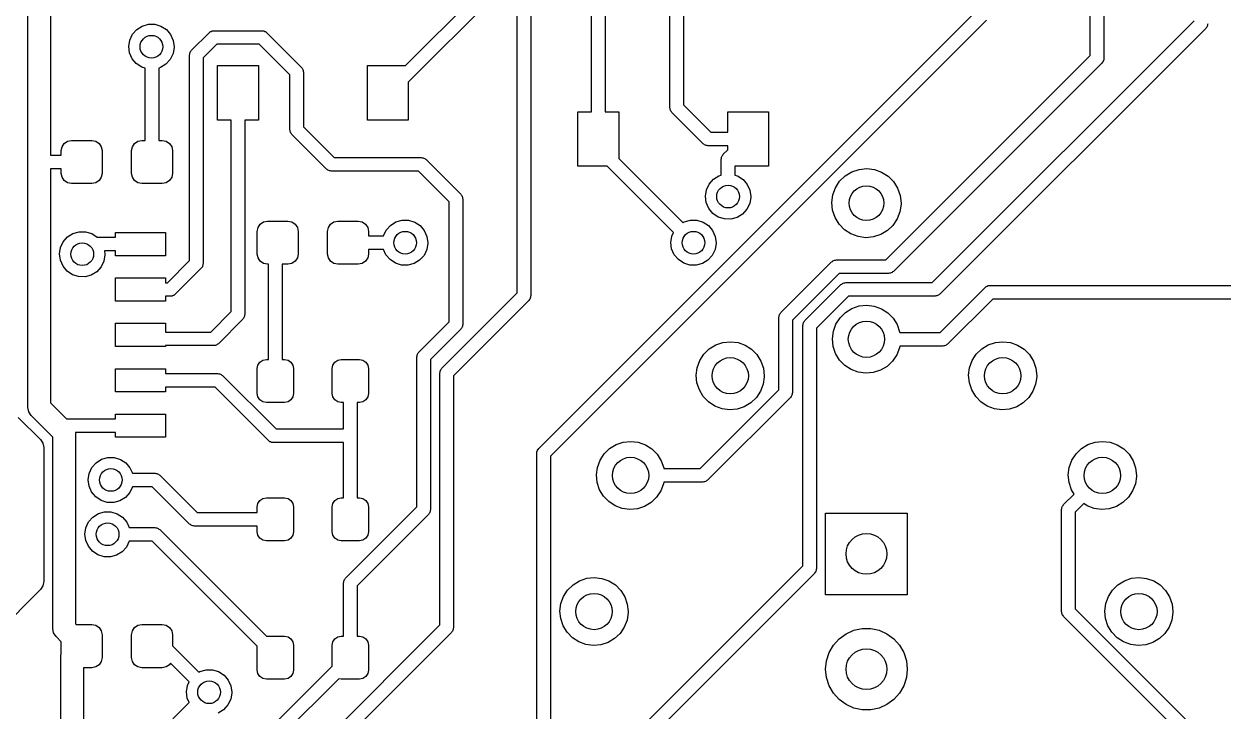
# Model space of a CAD drawing. Extents: x 108 to 192, y -153 to -46.
# Drawn here: x 143.75 to 170.16, y -113.7 to -98.56 of the extents above; entities that cross this region are included whole.
import ezdxf

# ---------------------------------------------------------------- set-up
doc = ezdxf.new("R2010")
doc.units = 0
doc.layers.add('BLACK', color=7, linetype='CONTINUOUS')

msp = doc.modelspace()

# ---------------------------------------------------------------- linework, layer by layer
at = {"layer": 'BLACK', "linetype": 'CONTINUOUS'}
for p, q in [((154.615, -104.481), (154.615, -86.0611)), ((154.915, -85.931), (154.915, -104.544)), ((167.236, -99.2519), (167.236, -91.7873)), ((167.536, -91.7251), (167.536, -99.314)), ((143.834, -107.009), (143.834, -95.9455)), ((157.977, -100.405), (157.977, -96.191)), ((158.277, -96.2531), (158.277, -100.343)), ((144.334, -97.686), (144.334, -101.45)), ((152.152, -99.476), (154.02, -97.6084)), ((154.276, -97.7766), (152.214, -99.8381)), ((156.252, -100.492), (156.252, -98.107)), ((156.552, -98.1691), (156.552, -100.492)), ((155.088, -107.915), (164.696, -98.3073)), ((164.952, -98.4755), (155.344, -108.084)), ((163.756, -104.256), (169.522, -98.4899)), ((146.14, -98.7855), (146.234, -98.6792)), ((146.234, -98.6792), (146.354, -98.6036)), ((146.354, -98.6036), (146.49, -98.5646)), ((146.49, -98.5646), (146.632, -98.5655)), ((146.632, -98.5655), (146.768, -98.6061)), ((146.768, -98.6061), (146.887, -98.6832)), ((146.887, -98.6832), (146.979, -98.7906)), ((147.443, -99.1353), (147.827, -98.7507)), ((147.827, -98.7507), (147.844, -98.7409)), ((147.844, -98.7409), (147.858, -98.7269)), ((147.858, -98.7269), (147.877, -98.7218)), ((147.877, -98.7218), (147.894, -98.7119)), ((147.894, -98.7119), (147.914, -98.7119)), ((147.914, -98.7119), (147.933, -98.7068)), ((147.933, -98.7068), (148.995, -98.7068)), ((148.995, -98.7068), (149.014, -98.7119)), ((149.014, -98.7119), (149.034, -98.7119)), ((149.034, -98.7119), (149.051, -98.7218)), ((149.051, -98.7218), (149.07, -98.7269)), ((149.07, -98.7269), (149.084, -98.7409)), ((149.084, -98.7409), (149.101, -98.7507)), ((149.101, -98.7507), (149.864, -99.5143)), ((169.778, -98.6581), (163.924, -104.512)), ((169.788, -98.641), (169.778, -98.6581)), ((169.802, -98.627), (169.788, -98.641)), ((169.807, -98.6079), (169.802, -98.627)), ((169.817, -98.5908), (169.807, -98.6079)), ((169.822, -98.552), (169.817, -98.5711)), ((169.817, -98.5711), (169.817, -98.5908)), ((146.058, -99.0539), (146.08, -98.9138)), ((146.08, -98.9138), (146.14, -98.7855)), ((146.979, -98.7906), (147.038, -98.9197)), ((147.038, -98.9197), (147.058, -99.06)), ((147.995, -99.0068), (147.699, -99.3035)), ((148.933, -99.0068), (147.995, -99.0068)), ((149.608, -99.6825), (148.933, -99.0068)), ((146.076, -99.1945), (146.058, -99.0539)), ((146.134, -99.3242), (146.076, -99.1945)), ((147.034, -99.212), (146.973, -99.3396)), ((147.058, -99.0722), (147.034, -99.212)), ((147.058, -99.06), (147.058, -99.0722)), ((147.399, -99.2414), (147.404, -99.2223)), ((147.399, -103.773), (147.399, -99.2414)), ((147.404, -99.2026), (147.414, -99.1855)), ((147.404, -99.2223), (147.404, -99.2026)), ((147.414, -99.1855), (147.419, -99.1664)), ((147.419, -99.1664), (147.433, -99.1524)), ((147.433, -99.1524), (147.443, -99.1353)), ((162.731, -103.756), (167.236, -99.2519)), ((146.225, -99.4327), (146.134, -99.3242)), ((146.343, -99.5113), (146.225, -99.4327)), ((146.421, -99.5357), (146.343, -99.5113)), ((146.421, -101.125), (146.421, -99.5357)), ((146.757, -99.5189), (146.721, -99.5286)), ((146.721, -99.5286), (146.721, -101.125)), ((146.877, -99.4447), (146.757, -99.5189)), ((146.973, -99.3396), (146.877, -99.4447)), ((147.699, -99.3035), (147.699, -103.835)), ((148.014, -100.676), (148.014, -99.476)), ((148.014, -99.476), (148.914, -99.476)), ((148.914, -99.476), (148.914, -100.676)), ((149.864, -99.5143), (149.874, -99.5314)), ((149.874, -99.5314), (149.888, -99.5454)), ((149.888, -99.5454), (149.893, -99.5645)), ((151.314, -100.676), (151.314, -99.476)), ((151.314, -99.476), (152.152, -99.476)), ((167.492, -99.4201), (162.9, -104.013)), ((167.502, -99.403), (167.492, -99.4201)), ((167.516, -99.389), (167.502, -99.403)), ((167.521, -99.3699), (167.516, -99.389)), ((167.531, -99.3528), (167.521, -99.3699)), ((167.536, -99.314), (167.531, -99.3331)), ((167.531, -99.3331), (167.531, -99.3528)), ((149.608, -100.889), (149.608, -99.6825)), ((149.893, -99.5645), (149.903, -99.5816)), ((149.903, -99.5816), (149.903, -99.6013)), ((149.903, -99.6013), (149.908, -99.6204)), ((149.908, -99.6204), (149.908, -100.827)), ((152.214, -99.8381), (152.214, -100.676)), ((158.277, -100.343), (158.876, -100.942)), ((155.952, -101.692), (155.952, -100.492)), ((155.952, -100.492), (156.252, -100.492)), ((156.552, -100.492), (156.852, -100.492)), ((156.852, -100.492), (156.852, -101.522)), ((157.982, -100.424), (157.977, -100.405)), ((157.982, -100.444), (157.982, -100.424)), ((157.992, -100.461), (157.982, -100.444)), ((157.997, -100.48), (157.992, -100.461)), ((158.011, -100.494), (157.997, -100.48)), ((158.021, -100.511), (158.011, -100.494)), ((158.708, -101.198), (158.021, -100.511)), ((159.252, -100.942), (159.252, -100.492)), ((159.252, -100.492), (160.152, -100.492)), ((160.152, -100.492), (160.152, -101.692)), ((148.314, -100.676), (148.014, -100.676)), ((148.314, -104.897), (148.314, -100.676)), ((148.914, -100.676), (148.614, -100.676)), ((148.614, -100.676), (148.614, -104.959)), ((149.908, -100.827), (150.583, -101.501)), ((152.214, -100.676), (151.314, -100.676)), ((144.637, -101.191), (144.71, -101.142)), ((144.71, -101.142), (144.796, -101.125)), ((144.796, -101.125), (145.246, -101.125)), ((145.246, -101.125), (145.332, -101.142)), ((145.332, -101.142), (145.405, -101.191)), ((146.187, -101.191), (146.26, -101.142)), ((146.26, -101.142), (146.346, -101.125)), ((146.346, -101.125), (146.421, -101.125)), ((146.721, -101.125), (146.796, -101.125)), ((146.796, -101.125), (146.882, -101.142)), ((146.882, -101.142), (146.955, -101.191)), ((149.614, -100.908), (149.608, -100.889)), ((149.614, -100.928), (149.614, -100.908)), ((149.623, -100.945), (149.614, -100.928)), ((149.628, -100.964), (149.623, -100.945)), ((149.642, -100.978), (149.628, -100.964)), ((149.652, -100.995), (149.642, -100.978)), ((150.414, -101.757), (149.652, -100.995)), ((158.876, -100.942), (159.252, -100.942)), ((144.571, -101.35), (144.588, -101.264)), ((144.571, -101.45), (144.571, -101.35)), ((144.588, -101.264), (144.637, -101.191)), ((145.405, -101.191), (145.454, -101.264)), ((145.454, -101.264), (145.471, -101.35)), ((145.471, -101.35), (145.471, -101.85)), ((146.121, -101.35), (146.138, -101.264)), ((146.121, -101.85), (146.121, -101.35)), ((146.138, -101.264), (146.187, -101.191)), ((146.955, -101.191), (147.004, -101.264)), ((147.004, -101.264), (147.021, -101.35)), ((147.021, -101.35), (147.021, -101.85)), ((158.725, -101.208), (158.708, -101.198)), ((158.739, -101.222), (158.725, -101.208)), ((158.758, -101.227), (158.739, -101.222)), ((158.775, -101.237), (158.758, -101.227)), ((158.795, -101.237), (158.775, -101.237)), ((158.814, -101.242), (158.795, -101.237)), ((159.252, -101.242), (158.814, -101.242)), ((159.152, -101.43), (159.252, -101.33)), ((159.252, -101.33), (159.252, -101.242)), ((144.334, -101.45), (144.571, -101.45)), ((150.583, -101.501), (152.502, -101.501)), ((152.502, -101.501), (152.521, -101.506)), ((152.521, -101.506), (152.54, -101.506)), ((152.54, -101.506), (152.558, -101.516)), ((152.558, -101.516), (152.577, -101.521)), ((152.577, -101.521), (152.591, -101.535)), ((152.591, -101.535), (152.608, -101.545)), ((152.608, -101.545), (153.37, -102.307)), ((156.852, -101.522), (158.267, -102.937)), ((159.108, -101.536), (159.113, -101.517)), ((159.108, -101.89), (159.108, -101.536)), ((159.113, -101.497), (159.123, -101.48)), ((159.113, -101.517), (159.113, -101.497)), ((159.123, -101.48), (159.128, -101.461)), ((159.128, -101.461), (159.142, -101.447)), ((159.142, -101.447), (159.152, -101.43)), ((144.571, -101.75), (144.334, -101.75)), ((144.334, -101.75), (144.334, -106.906)), ((144.571, -101.85), (144.571, -101.75)), ((144.588, -101.936), (144.571, -101.85)), ((144.637, -102.009), (144.588, -101.936)), ((145.454, -101.936), (145.405, -102.009)), ((145.471, -101.85), (145.454, -101.936)), ((146.138, -101.936), (146.121, -101.85)), ((146.187, -102.009), (146.138, -101.936)), ((147.004, -101.936), (146.955, -102.009)), ((147.021, -101.85), (147.004, -101.936)), ((150.431, -101.767), (150.414, -101.757)), ((150.445, -101.781), (150.431, -101.767)), ((150.464, -101.786), (150.445, -101.781)), ((150.482, -101.796), (150.464, -101.786)), ((150.501, -101.796), (150.482, -101.796)), ((150.52, -101.801), (150.501, -101.796)), ((152.439, -101.801), (150.52, -101.801)), ((153.114, -102.475), (152.439, -101.801)), ((156.598, -101.692), (155.952, -101.692)), ((158.056, -103.15), (156.598, -101.692)), ((158.934, -101.981), (159.054, -101.906)), ((159.054, -101.906), (159.108, -101.89)), ((160.152, -101.692), (159.408, -101.692)), ((159.408, -101.692), (159.408, -101.89)), ((159.408, -101.89), (159.468, -101.908)), ((159.468, -101.908), (159.587, -101.985)), ((161.715, -102.024), (161.837, -101.906)), ((161.837, -101.906), (161.982, -101.817)), ((161.982, -101.817), (162.142, -101.762)), ((162.142, -101.762), (162.311, -101.744)), ((162.311, -101.744), (162.48, -101.764)), ((162.48, -101.764), (162.64, -101.821)), ((162.64, -101.821), (162.783, -101.912)), ((162.783, -101.912), (162.903, -102.033)), ((144.71, -102.058), (144.637, -102.009)), ((144.796, -102.075), (144.71, -102.058)), ((145.246, -102.075), (144.796, -102.075)), ((145.332, -102.058), (145.246, -102.075)), ((145.405, -102.009), (145.332, -102.058)), ((146.26, -102.058), (146.187, -102.009)), ((146.346, -102.075), (146.26, -102.058)), ((146.796, -102.075), (146.346, -102.075)), ((146.882, -102.058), (146.796, -102.075)), ((146.955, -102.009), (146.882, -102.058)), ((158.78, -102.216), (158.84, -102.087)), ((158.84, -102.087), (158.934, -101.981)), ((159.587, -101.985), (159.679, -102.093)), ((159.679, -102.093), (159.738, -102.222)), ((161.565, -102.327), (161.623, -102.167)), ((161.623, -102.167), (161.715, -102.024)), ((162.903, -102.033), (162.993, -102.177)), ((162.993, -102.177), (163.049, -102.337)), ((153.37, -102.307), (153.38, -102.324)), ((153.38, -102.324), (153.394, -102.338)), ((153.394, -102.338), (153.399, -102.357)), ((153.399, -102.357), (153.408, -102.374)), ((153.408, -102.374), (153.408, -102.394)), ((153.408, -102.394), (153.414, -102.413)), ((153.414, -102.413), (153.414, -105.181)), ((158.758, -102.356), (158.78, -102.216)), ((158.776, -102.496), (158.758, -102.356)), ((159.758, -102.374), (159.734, -102.514)), ((159.738, -102.222), (159.758, -102.362)), ((159.758, -102.362), (159.758, -102.374)), ((161.544, -102.495), (161.565, -102.327)), ((163.049, -102.337), (163.068, -102.506)), ((153.114, -105.119), (153.114, -102.475)), ((158.834, -102.626), (158.776, -102.496)), ((158.925, -102.735), (158.834, -102.626)), ((159.673, -102.642), (159.577, -102.747)), ((159.734, -102.514), (159.673, -102.642)), ((161.561, -102.664), (161.544, -102.495)), ((161.614, -102.826), (161.561, -102.664)), ((163.044, -102.696), (162.984, -102.854)), ((163.068, -102.527), (163.044, -102.696)), ((163.068, -102.506), (163.068, -102.527)), ((148.906, -103.042), (148.955, -102.969)), ((148.955, -102.969), (149.028, -102.92)), ((149.028, -102.92), (149.114, -102.903)), ((149.114, -102.903), (149.564, -102.903)), ((149.564, -102.903), (149.65, -102.92)), ((149.65, -102.92), (149.723, -102.969)), ((149.723, -102.969), (149.772, -103.042)), ((150.456, -103.042), (150.505, -102.969)), ((150.505, -102.969), (150.578, -102.92)), ((150.578, -102.92), (150.664, -102.903)), ((150.664, -102.903), (151.114, -102.903)), ((151.114, -102.903), (151.2, -102.92)), ((151.2, -102.92), (151.273, -102.969)), ((151.273, -102.969), (151.322, -103.042)), ((151.822, -102.997), (151.942, -102.922)), ((151.942, -102.922), (152.078, -102.883)), ((152.078, -102.883), (152.22, -102.883)), ((152.22, -102.883), (152.356, -102.924)), ((152.356, -102.924), (152.475, -103.001)), ((158.267, -102.937), (158.292, -102.922)), ((158.292, -102.922), (158.428, -102.883)), ((158.428, -102.883), (158.57, -102.883)), ((158.57, -102.883), (158.706, -102.924)), ((158.706, -102.924), (158.825, -103.001)), ((159.043, -102.813), (158.925, -102.735)), ((159.178, -102.856), (159.043, -102.813)), ((159.32, -102.858), (159.178, -102.856)), ((159.457, -102.821), (159.32, -102.858)), ((159.577, -102.747), (159.457, -102.821)), ((161.702, -102.971), (161.614, -102.826)), ((161.82, -103.093), (161.702, -102.971)), ((162.984, -102.854), (162.89, -102.996)), ((144.616, -103.357), (144.71, -103.251)), ((144.71, -103.251), (144.83, -103.176)), ((144.83, -103.176), (144.966, -103.137)), ((144.966, -103.137), (145.108, -103.137)), ((145.108, -103.137), (145.244, -103.178)), ((145.244, -103.178), (145.363, -103.255)), ((145.363, -103.255), (145.367, -103.26)), ((145.764, -103.26), (145.764, -103.155)), ((145.764, -103.155), (146.864, -103.155)), ((146.864, -103.155), (146.864, -103.665)), ((148.889, -103.128), (148.906, -103.042)), ((148.889, -103.628), (148.889, -103.128)), ((149.772, -103.042), (149.789, -103.128)), ((149.789, -103.128), (149.789, -103.628)), ((150.439, -103.128), (150.456, -103.042)), ((150.439, -103.628), (150.439, -103.128)), ((151.322, -103.042), (151.339, -103.128)), ((151.339, -103.128), (151.339, -103.228)), ((151.339, -103.228), (151.67, -103.228)), ((151.67, -103.228), (151.728, -103.103)), ((151.728, -103.103), (151.822, -102.997)), ((152.475, -103.001), (152.567, -103.109)), ((152.567, -103.109), (152.626, -103.238)), ((152.626, -103.238), (152.646, -103.378)), ((157.996, -103.372), (158.018, -103.232)), ((158.018, -103.232), (158.056, -103.15)), ((158.825, -103.001), (158.917, -103.109)), ((158.917, -103.109), (158.976, -103.238)), ((158.976, -103.238), (158.996, -103.378)), ((161.962, -103.186), (161.82, -103.093)), ((162.122, -103.245), (161.962, -103.186)), ((162.29, -103.268), (162.122, -103.245)), ((162.459, -103.252), (162.29, -103.268)), ((162.621, -103.2), (162.459, -103.252)), ((162.767, -103.113), (162.621, -103.2)), ((162.89, -102.996), (162.767, -103.113)), ((144.534, -103.626), (144.556, -103.486)), ((144.556, -103.486), (144.616, -103.357)), ((145.367, -103.26), (145.764, -103.26)), ((152.646, -103.39), (152.622, -103.53)), ((152.646, -103.378), (152.646, -103.39)), ((158.014, -103.512), (157.996, -103.372)), ((158.072, -103.642), (158.014, -103.512)), ((158.996, -103.39), (158.972, -103.53)), ((158.996, -103.378), (158.996, -103.39)), ((144.552, -103.766), (144.534, -103.626)), ((144.61, -103.896), (144.552, -103.766)), ((145.51, -103.784), (145.449, -103.912)), ((145.534, -103.644), (145.51, -103.784)), ((145.764, -103.56), (145.524, -103.56)), ((145.524, -103.56), (145.534, -103.632)), ((145.534, -103.632), (145.534, -103.644)), ((145.764, -103.665), (145.764, -103.56)), ((146.864, -103.665), (145.764, -103.665)), ((146.912, -104.26), (147.399, -103.773)), ((148.906, -103.714), (148.889, -103.628)), ((148.955, -103.787), (148.906, -103.714)), ((149.772, -103.714), (149.723, -103.787)), ((149.789, -103.628), (149.772, -103.714)), ((150.456, -103.714), (150.439, -103.628)), ((150.505, -103.787), (150.456, -103.714)), ((151.322, -103.714), (151.273, -103.787)), ((151.339, -103.628), (151.322, -103.714)), ((151.671, -103.528), (151.339, -103.528)), ((151.339, -103.528), (151.339, -103.628)), ((151.722, -103.642), (151.671, -103.528)), ((151.813, -103.751), (151.722, -103.642)), ((151.931, -103.829), (151.813, -103.751)), ((152.465, -103.763), (152.345, -103.837)), ((152.561, -103.658), (152.465, -103.763)), ((152.622, -103.53), (152.561, -103.658)), ((158.163, -103.751), (158.072, -103.642)), ((158.281, -103.829), (158.163, -103.751)), ((158.815, -103.763), (158.695, -103.837)), ((158.911, -103.658), (158.815, -103.763)), ((158.972, -103.53), (158.911, -103.658)), ((161.555, -103.791), (161.568, -103.777)), ((161.568, -103.777), (161.588, -103.771)), ((161.588, -103.771), (161.605, -103.762)), ((161.605, -103.762), (161.624, -103.762)), ((161.624, -103.762), (161.643, -103.756)), ((161.643, -103.756), (162.731, -103.756)), ((144.701, -104.005), (144.61, -103.896)), ((144.819, -104.083), (144.701, -104.005)), ((145.353, -104.017), (145.233, -104.091)), ((145.449, -103.912), (145.353, -104.017)), ((147.655, -103.941), (147.08, -104.516)), ((147.665, -103.924), (147.655, -103.941)), ((147.679, -103.91), (147.665, -103.924)), ((147.684, -103.891), (147.679, -103.91)), ((147.693, -103.874), (147.684, -103.891)), ((147.699, -103.835), (147.693, -103.854)), ((147.693, -103.854), (147.693, -103.874)), ((149.028, -103.836), (148.955, -103.787)), ((149.114, -103.853), (149.028, -103.836)), ((149.139, -103.853), (149.114, -103.853)), ((149.139, -105.951), (149.139, -103.853)), ((149.564, -103.853), (149.439, -103.853)), ((149.439, -103.853), (149.439, -105.951)), ((149.65, -103.836), (149.564, -103.853)), ((149.723, -103.787), (149.65, -103.836)), ((150.578, -103.836), (150.505, -103.787)), ((150.664, -103.853), (150.578, -103.836)), ((151.114, -103.853), (150.664, -103.853)), ((151.2, -103.836), (151.114, -103.853)), ((151.273, -103.787), (151.2, -103.836)), ((152.066, -103.872), (151.931, -103.829)), ((152.208, -103.874), (152.066, -103.872)), ((152.345, -103.837), (152.208, -103.874)), ((158.416, -103.872), (158.281, -103.829)), ((158.558, -103.874), (158.416, -103.872)), ((158.695, -103.837), (158.558, -103.874)), ((160.422, -104.916), (161.537, -103.8)), ((161.537, -103.8), (161.555, -103.791)), ((162.849, -104.042), (162.832, -104.051)), ((162.869, -104.036), (162.849, -104.042)), ((162.882, -104.022), (162.869, -104.036)), ((162.9, -104.013), (162.882, -104.022)), ((144.954, -104.126), (144.819, -104.083)), ((145.096, -104.128), (144.954, -104.126)), ((145.233, -104.091), (145.096, -104.128)), ((145.764, -104.665), (145.764, -104.155)), ((145.764, -104.155), (146.864, -104.155)), ((146.864, -104.155), (146.864, -104.26)), ((146.864, -104.26), (146.912, -104.26)), ((161.706, -104.056), (160.678, -105.084)), ((160.95, -105.094), (161.744, -104.3)), ((162.794, -104.056), (161.706, -104.056)), ((161.744, -104.3), (161.761, -104.29)), ((161.761, -104.29), (161.775, -104.276)), ((161.775, -104.276), (161.794, -104.271)), ((161.794, -104.271), (161.812, -104.261)), ((161.812, -104.261), (161.831, -104.261)), ((161.831, -104.261), (161.85, -104.256)), ((161.85, -104.256), (163.756, -104.256)), ((162.813, -104.051), (162.794, -104.056)), ((162.832, -104.051), (162.813, -104.051)), ((146.974, -104.56), (146.864, -104.56)), ((146.864, -104.56), (146.864, -104.665)), ((146.993, -104.555), (146.974, -104.56)), ((147.013, -104.555), (146.993, -104.555)), ((147.03, -104.545), (147.013, -104.555)), ((147.049, -104.54), (147.03, -104.545)), ((147.063, -104.526), (147.049, -104.54)), ((147.08, -104.516), (147.063, -104.526)), ((152.954, -106.142), (154.615, -104.481)), ((154.915, -104.544), (154.91, -104.563)), ((154.91, -104.563), (154.91, -104.582)), ((161.912, -104.556), (161.206, -105.262)), ((163.818, -104.556), (161.912, -104.556)), ((163.837, -104.551), (163.818, -104.556)), ((163.857, -104.551), (163.837, -104.551)), ((163.874, -104.541), (163.857, -104.551)), ((163.893, -104.536), (163.874, -104.541)), ((163.907, -104.522), (163.893, -104.536)), ((163.924, -104.512), (163.907, -104.522)), ((163.926, -105.356), (164.918, -104.364)), ((164.918, -104.364), (164.935, -104.354)), ((164.935, -104.354), (164.949, -104.34)), ((164.949, -104.34), (164.968, -104.335)), ((164.968, -104.335), (164.985, -104.325)), ((164.985, -104.325), (165.005, -104.325)), ((165.005, -104.325), (165.024, -104.32)), ((165.024, -104.32), (170.694, -104.32)), ((146.864, -104.665), (145.764, -104.665)), ((154.871, -104.65), (153.21, -106.31)), ((154.881, -104.633), (154.871, -104.65)), ((154.895, -104.619), (154.881, -104.633)), ((154.9, -104.6), (154.895, -104.619)), ((154.91, -104.582), (154.9, -104.6)), ((161.844, -104.915), (161.987, -104.827)), ((161.987, -104.827), (162.145, -104.773)), ((162.145, -104.773), (162.311, -104.756)), ((162.311, -104.756), (162.477, -104.776)), ((162.477, -104.776), (162.635, -104.832)), ((162.635, -104.832), (162.776, -104.921)), ((165.086, -104.62), (164.094, -105.612)), ((170.696, -104.62), (165.086, -104.62)), ((147.864, -105.347), (148.314, -104.897)), ((148.57, -105.065), (148.032, -105.604)), ((148.58, -105.048), (148.57, -105.065)), ((148.594, -105.034), (148.58, -105.048)), ((148.599, -105.015), (148.594, -105.034)), ((148.609, -104.998), (148.599, -105.015)), ((148.614, -104.959), (148.609, -104.978)), ((148.609, -104.978), (148.609, -104.998)), ((160.378, -105.022), (160.383, -105.003)), ((160.378, -106.618), (160.378, -105.022)), ((160.383, -104.983), (160.393, -104.966)), ((160.383, -105.003), (160.383, -104.983)), ((160.393, -104.966), (160.398, -104.947)), ((160.398, -104.947), (160.412, -104.933)), ((160.412, -104.933), (160.422, -104.916)), ((160.678, -105.084), (160.678, -106.68)), ((160.94, -105.111), (160.95, -105.094)), ((161.634, -105.173), (161.725, -105.032)), ((161.725, -105.032), (161.844, -104.915)), ((162.776, -104.921), (162.894, -105.04)), ((162.894, -105.04), (162.982, -105.182)), ((145.764, -105.665), (145.764, -105.155)), ((145.764, -105.155), (146.864, -105.155)), ((146.864, -105.155), (146.864, -105.347)), ((146.864, -105.347), (147.864, -105.347)), ((152.446, -105.787), (153.114, -105.119)), ((153.37, -105.287), (152.702, -105.955)), ((153.38, -105.27), (153.37, -105.287)), ((153.394, -105.256), (153.38, -105.27)), ((153.399, -105.237), (153.394, -105.256)), ((153.408, -105.22), (153.399, -105.237)), ((153.414, -105.181), (153.408, -105.2)), ((153.408, -105.2), (153.408, -105.22)), ((160.906, -105.2), (160.911, -105.181)), ((160.906, -110.498), (160.906, -105.2)), ((160.911, -105.162), (160.921, -105.144)), ((160.911, -105.181), (160.911, -105.162)), ((160.921, -105.144), (160.926, -105.125)), ((160.926, -105.125), (160.94, -105.111)), ((161.206, -105.262), (161.206, -110.56)), ((161.556, -105.496), (161.577, -105.33)), ((161.577, -105.33), (161.634, -105.173)), ((162.982, -105.182), (163.037, -105.34)), ((163.037, -105.34), (163.039, -105.356)), ((163.039, -105.356), (163.926, -105.356)), ((147.982, -105.633), (147.965, -105.642)), ((148.001, -105.627), (147.982, -105.633)), ((148.015, -105.613), (148.001, -105.627)), ((148.032, -105.604), (148.015, -105.613)), ((158.844, -105.719), (158.987, -105.631)), ((158.987, -105.631), (159.145, -105.577)), ((159.145, -105.577), (159.311, -105.56)), ((159.311, -105.56), (159.477, -105.58)), ((159.477, -105.58), (159.635, -105.636)), ((161.572, -105.662), (161.556, -105.496)), ((164.077, -105.622), (164.063, -105.636)), ((164.094, -105.612), (164.077, -105.622)), ((164.844, -105.719), (164.987, -105.631)), ((164.987, -105.631), (165.145, -105.577)), ((165.145, -105.577), (165.311, -105.56)), ((165.311, -105.56), (165.477, -105.58)), ((165.477, -105.58), (165.635, -105.636)), ((146.864, -105.665), (145.764, -105.665)), ((147.926, -105.647), (146.864, -105.647)), ((146.864, -105.647), (146.864, -105.665)), ((147.945, -105.642), (147.926, -105.647)), ((147.965, -105.642), (147.945, -105.642)), ((152.402, -105.893), (152.408, -105.874)), ((152.402, -109.201), (152.402, -105.893)), ((152.408, -105.854), (152.417, -105.837)), ((152.408, -105.874), (152.408, -105.854)), ((152.417, -105.837), (152.422, -105.818)), ((152.422, -105.818), (152.436, -105.804)), ((152.436, -105.804), (152.446, -105.787)), ((158.634, -105.976), (158.725, -105.836)), ((158.725, -105.836), (158.844, -105.719)), ((159.635, -105.636), (159.776, -105.725)), ((159.776, -105.725), (159.894, -105.844)), ((159.894, -105.844), (159.982, -105.986)), ((161.625, -105.821), (161.572, -105.662)), ((161.712, -105.964), (161.625, -105.821)), ((162.973, -105.849), (162.881, -105.988)), ((163.032, -105.693), (162.973, -105.849)), ((163.038, -105.656), (163.032, -105.693)), ((163.988, -105.656), (163.038, -105.656)), ((164.007, -105.651), (163.988, -105.656)), ((164.027, -105.651), (164.007, -105.651)), ((164.044, -105.641), (164.027, -105.651)), ((164.063, -105.636), (164.044, -105.641)), ((164.634, -105.976), (164.725, -105.836)), ((164.725, -105.836), (164.844, -105.719)), ((165.635, -105.636), (165.776, -105.725)), ((165.776, -105.725), (165.894, -105.844)), ((165.894, -105.844), (165.982, -105.986)), ((145.764, -106.665), (145.764, -106.155)), ((145.764, -106.155), (146.864, -106.155)), ((146.864, -106.155), (146.864, -106.26)), ((148.889, -106.151), (148.904, -106.074)), ((148.889, -106.701), (148.889, -106.151)), ((148.904, -106.074), (148.948, -106.01)), ((148.948, -106.01), (149.012, -105.966)), ((149.012, -105.966), (149.089, -105.951)), ((149.089, -105.951), (149.139, -105.951)), ((149.439, -105.951), (149.489, -105.951)), ((149.489, -105.951), (149.566, -105.966)), ((149.566, -105.966), (149.63, -106.01)), ((149.63, -106.01), (149.674, -106.074)), ((149.674, -106.074), (149.689, -106.151)), ((149.689, -106.151), (149.689, -106.701)), ((150.539, -106.151), (150.554, -106.074)), ((150.539, -106.701), (150.539, -106.151)), ((150.554, -106.074), (150.598, -106.01)), ((150.598, -106.01), (150.662, -105.966)), ((150.662, -105.966), (150.739, -105.951)), ((150.739, -105.951), (151.139, -105.951)), ((151.139, -105.951), (151.216, -105.966)), ((151.216, -105.966), (151.28, -106.01)), ((151.28, -106.01), (151.324, -106.074)), ((151.324, -106.074), (151.339, -106.151)), ((151.339, -106.151), (151.339, -106.701)), ((152.702, -105.955), (152.702, -109.263)), ((152.93, -106.173), (152.944, -106.159)), ((152.944, -106.159), (152.954, -106.142)), ((158.556, -106.299), (158.577, -106.133)), ((158.577, -106.133), (158.634, -105.976)), ((159.982, -105.986), (160.037, -106.144)), ((160.037, -106.144), (160.056, -106.31)), ((161.828, -106.084), (161.712, -105.964)), ((161.968, -106.175), (161.828, -106.084)), ((162.759, -106.103), (162.616, -106.189)), ((162.881, -105.988), (162.759, -106.103)), ((164.556, -106.299), (164.577, -106.133)), ((164.577, -106.133), (164.634, -105.976)), ((165.982, -105.986), (166.037, -106.144)), ((166.037, -106.144), (166.056, -106.31)), ((146.864, -106.26), (148.02, -106.26)), ((148.02, -106.26), (148.039, -106.265)), ((148.039, -106.265), (148.059, -106.265)), ((148.059, -106.265), (148.076, -106.275)), ((148.076, -106.275), (148.095, -106.28)), ((148.095, -106.28), (148.109, -106.294)), ((148.109, -106.294), (148.126, -106.304)), ((148.126, -106.304), (149.305, -107.483)), ((152.91, -106.248), (152.916, -106.229)), ((152.91, -111.799), (152.91, -106.248)), ((152.916, -106.209), (152.925, -106.192)), ((152.916, -106.229), (152.916, -106.209)), ((152.925, -106.192), (152.93, -106.173)), ((153.21, -106.31), (153.21, -111.862)), ((158.572, -106.466), (158.556, -106.299)), ((160.056, -106.331), (160.032, -106.496)), ((160.056, -106.31), (160.056, -106.331)), ((162.125, -106.234), (161.968, -106.175)), ((162.29, -106.256), (162.125, -106.234)), ((162.457, -106.241), (162.29, -106.256)), ((162.616, -106.189), (162.457, -106.241)), ((164.572, -106.466), (164.556, -106.299)), ((166.056, -106.331), (166.032, -106.496)), ((166.056, -106.31), (166.056, -106.331)), ((146.864, -106.665), (145.764, -106.665)), ((147.958, -106.56), (146.864, -106.56)), ((146.864, -106.56), (146.864, -106.665)), ((149.137, -107.739), (147.958, -106.56)), ((158.625, -106.624), (158.572, -106.466)), ((158.712, -106.767), (158.625, -106.624)), ((158.64, -108.356), (160.378, -106.618)), ((159.973, -106.653), (159.881, -106.792)), ((160.032, -106.496), (159.973, -106.653)), ((160.678, -106.68), (160.673, -106.699)), ((164.625, -106.624), (164.572, -106.466)), ((164.712, -106.767), (164.625, -106.624)), ((165.973, -106.653), (165.881, -106.792)), ((166.032, -106.496), (165.973, -106.653)), ((144.334, -106.906), (144.689, -107.26)), ((148.904, -106.778), (148.889, -106.701)), ((148.948, -106.842), (148.904, -106.778)), ((149.012, -106.886), (148.948, -106.842)), ((149.089, -106.901), (149.012, -106.886)), ((149.489, -106.901), (149.089, -106.901)), ((149.566, -106.886), (149.489, -106.901)), ((149.63, -106.842), (149.566, -106.886)), ((149.674, -106.778), (149.63, -106.842)), ((149.689, -106.701), (149.674, -106.778)), ((150.554, -106.778), (150.539, -106.701)), ((150.598, -106.842), (150.554, -106.778)), ((150.662, -106.886), (150.598, -106.842)), ((150.739, -106.901), (150.662, -106.886)), ((150.789, -106.901), (150.739, -106.901)), ((150.789, -107.483), (150.789, -106.901)), ((151.139, -106.901), (151.089, -106.901)), ((151.089, -106.901), (151.089, -108.999)), ((151.216, -106.886), (151.139, -106.901)), ((151.28, -106.842), (151.216, -106.886)), ((151.324, -106.778), (151.28, -106.842)), ((151.339, -106.701), (151.324, -106.778)), ((158.828, -106.888), (158.712, -106.767)), ((160.634, -106.786), (158.808, -108.612)), ((158.968, -106.979), (158.828, -106.888)), ((159.759, -106.907), (159.616, -106.993)), ((159.881, -106.792), (159.759, -106.907)), ((160.644, -106.769), (160.634, -106.786)), ((160.658, -106.755), (160.644, -106.769)), ((160.663, -106.736), (160.658, -106.755)), ((160.673, -106.719), (160.663, -106.736)), ((160.673, -106.699), (160.673, -106.719)), ((164.828, -106.888), (164.712, -106.767)), ((164.968, -106.979), (164.828, -106.888)), ((165.759, -106.907), (165.616, -106.993)), ((165.881, -106.792), (165.759, -106.907)), ((143.854, -107.105), (143.834, -107.009)), ((143.908, -107.186), (143.854, -107.105)), ((144.375, -107.653), (143.908, -107.186)), ((145.764, -107.26), (145.764, -107.155)), ((145.764, -107.155), (146.864, -107.155)), ((146.864, -107.155), (146.864, -107.665)), ((159.125, -107.038), (158.968, -106.979)), ((159.29, -107.06), (159.125, -107.038)), ((159.457, -107.045), (159.29, -107.06)), ((159.616, -106.993), (159.457, -107.045)), ((165.125, -107.038), (164.968, -106.979)), ((165.29, -107.06), (165.125, -107.038)), ((165.457, -107.045), (165.29, -107.06)), ((165.616, -106.993), (165.457, -107.045)), ((143.626, -107.23), (144.111, -107.715)), ((144.689, -107.26), (145.764, -107.26)), ((144.111, -107.715), (144.165, -107.796)), ((144.384, -107.662), (144.375, -107.653)), ((144.375, -107.653), (144.375, -107.653)), ((144.384, -111.881), (144.384, -107.662)), ((145.764, -107.56), (144.884, -107.56)), ((144.884, -107.56), (144.884, -111.777)), ((145.764, -107.665), (145.764, -107.56)), ((146.864, -107.665), (145.764, -107.665)), ((149.154, -107.749), (149.137, -107.739)), ((149.305, -107.483), (150.789, -107.483)), ((144.165, -107.796), (144.185, -107.892)), ((144.185, -107.892), (144.185, -110.84)), ((149.168, -107.763), (149.154, -107.749)), ((149.187, -107.768), (149.168, -107.763)), ((149.204, -107.778), (149.187, -107.768)), ((149.224, -107.778), (149.204, -107.778)), ((149.243, -107.783), (149.224, -107.778)), ((150.789, -107.783), (149.243, -107.783)), ((150.789, -108.999), (150.789, -107.783)), ((155.044, -108.021), (155.049, -108.002)), ((155.049, -107.983), (155.059, -107.965)), ((155.049, -108.002), (155.049, -107.983)), ((155.059, -107.965), (155.064, -107.946)), ((155.064, -107.946), (155.078, -107.932)), ((155.078, -107.932), (155.088, -107.915)), ((156.529, -108.032), (156.648, -107.915)), ((156.648, -107.915), (156.791, -107.827)), ((156.791, -107.827), (156.949, -107.773)), ((156.949, -107.773), (157.115, -107.756)), ((157.115, -107.756), (157.281, -107.776)), ((157.281, -107.776), (157.439, -107.832)), ((157.439, -107.832), (157.58, -107.921)), ((157.58, -107.921), (157.698, -108.04)), ((166.921, -108.032), (167.04, -107.915)), ((167.04, -107.915), (167.183, -107.827)), ((167.183, -107.827), (167.341, -107.773)), ((167.341, -107.773), (167.507, -107.756)), ((167.507, -107.756), (167.673, -107.776)), ((167.673, -107.776), (167.831, -107.832)), ((167.831, -107.832), (167.972, -107.921)), ((167.972, -107.921), (168.09, -108.04)), ((145.246, -108.332), (145.34, -108.226)), ((145.34, -108.226), (145.46, -108.15)), ((145.46, -108.15), (145.596, -108.111)), ((145.596, -108.111), (145.738, -108.112)), ((145.738, -108.112), (145.874, -108.153)), ((145.874, -108.153), (145.993, -108.23)), ((145.993, -108.23), (146.085, -108.337)), ((155.044, -116.332), (155.044, -108.021)), ((155.344, -108.084), (155.344, -116.27)), ((156.381, -108.33), (156.438, -108.173)), ((156.438, -108.173), (156.529, -108.032)), ((157.698, -108.04), (157.786, -108.182)), ((157.786, -108.182), (157.841, -108.34)), ((166.773, -108.33), (166.83, -108.173)), ((166.83, -108.173), (166.921, -108.032)), ((168.09, -108.04), (168.179, -108.182)), ((168.179, -108.182), (168.234, -108.34)), ((145.164, -108.601), (145.186, -108.461)), ((145.186, -108.461), (145.246, -108.332)), ((146.085, -108.337), (146.14, -108.457)), ((146.14, -108.457), (146.638, -108.457)), ((146.638, -108.457), (146.657, -108.462)), ((146.657, -108.462), (146.677, -108.462)), ((146.677, -108.462), (146.694, -108.472)), ((146.694, -108.472), (146.713, -108.477)), ((146.713, -108.477), (146.727, -108.491)), ((146.727, -108.491), (146.744, -108.501)), ((146.744, -108.501), (147.568, -109.324)), ((156.36, -108.496), (156.381, -108.33)), ((156.376, -108.662), (156.36, -108.496)), ((157.841, -108.34), (157.843, -108.356)), ((157.843, -108.356), (158.64, -108.356)), ((166.752, -108.496), (166.773, -108.33)), ((166.769, -108.662), (166.752, -108.496)), ((168.252, -108.527), (168.229, -108.693)), ((168.234, -108.34), (168.252, -108.506)), ((168.252, -108.506), (168.252, -108.527)), ((145.183, -108.741), (145.164, -108.601)), ((145.24, -108.871), (145.183, -108.741)), ((146.14, -108.759), (146.079, -108.886)), ((146.141, -108.757), (146.14, -108.759)), ((146.576, -108.757), (146.141, -108.757)), ((147.399, -109.58), (146.576, -108.757)), ((156.429, -108.821), (156.376, -108.662)), ((157.836, -108.693), (157.777, -108.849)), ((157.841, -108.656), (157.836, -108.693)), ((158.702, -108.656), (157.841, -108.656)), ((158.721, -108.651), (158.702, -108.656)), ((158.741, -108.651), (158.721, -108.651)), ((158.758, -108.641), (158.741, -108.651)), ((158.777, -108.636), (158.758, -108.641)), ((158.791, -108.622), (158.777, -108.636)), ((158.808, -108.612), (158.791, -108.622)), ((166.821, -108.821), (166.769, -108.662)), ((168.229, -108.693), (168.169, -108.849)), ((145.331, -108.98), (145.24, -108.871)), ((145.449, -109.058), (145.331, -108.98)), ((145.584, -109.1), (145.449, -109.058)), ((145.863, -109.066), (145.726, -109.103)), ((145.984, -108.992), (145.863, -109.066)), ((146.079, -108.886), (145.984, -108.992)), ((148.904, -109.122), (148.948, -109.058)), ((148.948, -109.058), (149.012, -109.014)), ((149.012, -109.014), (149.089, -108.999)), ((149.089, -108.999), (149.489, -108.999)), ((149.489, -108.999), (149.566, -109.014)), ((149.566, -109.014), (149.63, -109.058)), ((149.63, -109.058), (149.674, -109.122)), ((150.554, -109.122), (150.598, -109.058)), ((150.598, -109.058), (150.662, -109.014)), ((150.662, -109.014), (150.739, -108.999)), ((150.739, -108.999), (150.789, -108.999)), ((151.089, -108.999), (151.139, -108.999)), ((151.139, -108.999), (151.216, -109.014)), ((151.216, -109.014), (151.28, -109.058)), ((151.28, -109.058), (151.324, -109.122)), ((156.516, -108.964), (156.429, -108.821)), ((156.632, -109.084), (156.516, -108.964)), ((157.684, -108.988), (157.563, -109.103)), ((157.777, -108.849), (157.684, -108.988)), ((166.646, -109.15), (166.879, -108.917)), ((166.879, -108.917), (166.821, -108.821)), ((168.077, -108.988), (167.956, -109.103)), ((168.169, -108.849), (168.077, -108.988)), ((145.389, -109.348), (145.525, -109.309)), ((145.525, -109.309), (145.667, -109.31)), ((145.726, -109.103), (145.584, -109.1)), ((145.667, -109.31), (145.803, -109.35)), ((147.568, -109.324), (148.889, -109.324)), ((148.889, -109.199), (148.904, -109.122)), ((148.889, -109.324), (148.889, -109.199)), ((149.674, -109.122), (149.689, -109.199)), ((149.689, -109.199), (149.689, -109.749)), ((150.539, -109.199), (150.554, -109.122)), ((150.539, -109.749), (150.539, -109.199)), ((150.833, -110.771), (152.402, -109.201)), ((151.324, -109.122), (151.339, -109.199)), ((151.339, -109.199), (151.339, -109.749)), ((152.687, -109.319), (152.682, -109.338)), ((152.697, -109.302), (152.687, -109.319)), ((152.702, -109.263), (152.697, -109.282)), ((152.697, -109.282), (152.697, -109.302)), ((156.772, -109.175), (156.632, -109.084)), ((156.928, -109.234), (156.772, -109.175)), ((157.094, -109.256), (156.928, -109.234)), ((157.261, -109.241), (157.094, -109.256)), ((157.42, -109.189), (157.261, -109.241)), ((157.563, -109.103), (157.42, -109.189)), ((166.602, -109.256), (166.607, -109.237)), ((166.602, -111.508), (166.602, -109.256)), ((166.607, -109.217), (166.617, -109.2)), ((166.607, -109.237), (166.607, -109.217)), ((166.617, -109.2), (166.622, -109.181)), ((166.622, -109.181), (166.636, -109.167)), ((166.636, -109.167), (166.646, -109.15)), ((167.092, -109.128), (166.902, -109.318)), ((166.902, -109.318), (166.902, -111.446)), ((167.164, -109.175), (167.092, -109.128)), ((167.321, -109.234), (167.164, -109.175)), ((167.486, -109.256), (167.321, -109.234)), ((167.653, -109.241), (167.486, -109.256)), ((167.812, -109.189), (167.653, -109.241)), ((167.956, -109.103), (167.812, -109.189)), ((145.115, -109.658), (145.175, -109.53)), ((145.175, -109.53), (145.269, -109.423)), ((145.269, -109.423), (145.389, -109.348)), ((145.803, -109.35), (145.921, -109.427)), ((145.921, -109.427), (146.014, -109.535)), ((146.014, -109.535), (146.068, -109.654)), ((147.416, -109.59), (147.399, -109.58)), ((147.43, -109.604), (147.416, -109.59)), ((152.658, -109.369), (151.089, -110.939)), ((152.668, -109.352), (152.658, -109.369)), ((152.682, -109.338), (152.668, -109.352)), ((161.406, -111.136), (161.406, -109.336)), ((161.406, -109.336), (163.206, -109.336)), ((163.206, -109.336), (163.206, -111.136)), ((145.093, -109.798), (145.115, -109.658)), ((145.111, -109.939), (145.093, -109.798)), ((146.068, -109.654), (146.634, -109.654)), ((146.634, -109.654), (146.653, -109.659)), ((146.653, -109.659), (146.673, -109.659)), ((146.673, -109.659), (146.69, -109.669)), ((146.69, -109.669), (146.709, -109.674)), ((146.709, -109.674), (146.723, -109.688)), ((146.723, -109.688), (146.74, -109.698)), ((146.74, -109.698), (149.089, -112.047)), ((147.449, -109.609), (147.43, -109.604)), ((147.467, -109.619), (147.449, -109.609)), ((147.486, -109.619), (147.467, -109.619)), ((147.505, -109.624), (147.486, -109.619)), ((148.889, -109.624), (147.505, -109.624)), ((148.889, -109.749), (148.889, -109.624)), ((148.904, -109.826), (148.889, -109.749)), ((148.948, -109.89), (148.904, -109.826)), ((149.674, -109.826), (149.63, -109.89)), ((149.689, -109.749), (149.674, -109.826)), ((150.554, -109.826), (150.539, -109.749)), ((150.598, -109.89), (150.554, -109.826)), ((151.324, -109.826), (151.28, -109.89)), ((151.339, -109.749), (151.324, -109.826)), ((145.168, -110.068), (145.111, -109.939)), ((145.26, -110.177), (145.168, -110.068)), ((146.007, -110.084), (145.912, -110.189)), ((146.069, -109.956), (146.007, -110.084)), ((146.572, -109.954), (146.069, -109.954)), ((146.069, -109.954), (146.069, -109.956)), ((148.889, -112.271), (146.572, -109.954)), ((149.012, -109.934), (148.948, -109.89)), ((149.089, -109.949), (149.012, -109.934)), ((149.489, -109.949), (149.089, -109.949)), ((149.566, -109.934), (149.489, -109.949)), ((149.63, -109.89), (149.566, -109.934)), ((150.662, -109.934), (150.598, -109.89)), ((150.739, -109.949), (150.662, -109.934)), ((151.139, -109.949), (150.739, -109.949)), ((151.216, -109.934), (151.139, -109.949)), ((151.28, -109.89), (151.216, -109.934)), ((145.378, -110.255), (145.26, -110.177)), ((145.513, -110.298), (145.378, -110.255)), ((145.655, -110.3), (145.513, -110.298)), ((145.791, -110.263), (145.655, -110.3)), ((145.912, -110.189), (145.791, -110.263)), ((157.52, -113.884), (160.906, -110.498)), ((161.172, -110.649), (161.162, -110.666)), ((161.186, -110.635), (161.172, -110.649)), ((161.191, -110.616), (161.186, -110.635)), ((161.201, -110.599), (161.191, -110.616)), ((161.206, -110.56), (161.201, -110.579)), ((161.201, -110.579), (161.201, -110.599)), ((144.185, -110.84), (144.165, -110.936)), ((150.789, -110.877), (150.794, -110.858)), ((150.789, -112.047), (150.789, -110.877)), ((150.794, -110.838), (150.804, -110.821)), ((150.794, -110.858), (150.794, -110.838)), ((150.804, -110.821), (150.809, -110.802)), ((150.809, -110.802), (150.823, -110.788)), ((150.823, -110.788), (150.833, -110.771)), ((155.725, -111.032), (155.844, -110.915)), ((155.844, -110.915), (155.987, -110.827)), ((155.987, -110.827), (156.145, -110.773)), ((156.145, -110.773), (156.311, -110.756)), ((156.311, -110.756), (156.477, -110.776)), ((156.477, -110.776), (156.635, -110.832)), ((156.635, -110.832), (156.776, -110.921)), ((161.162, -110.666), (157.732, -114.096)), ((167.725, -111.032), (167.844, -110.915)), ((167.844, -110.915), (167.987, -110.827)), ((167.987, -110.827), (168.145, -110.773)), ((168.145, -110.773), (168.311, -110.756)), ((168.311, -110.756), (168.477, -110.776)), ((168.477, -110.776), (168.635, -110.832)), ((168.635, -110.832), (168.776, -110.921)), ((144.111, -111.017), (142.957, -112.172)), ((144.165, -110.936), (144.111, -111.017)), ((151.089, -110.939), (151.089, -112.047)), ((155.577, -111.33), (155.634, -111.173)), ((155.634, -111.173), (155.725, -111.032)), ((156.776, -110.921), (156.894, -111.04)), ((156.894, -111.04), (156.982, -111.182)), ((163.206, -111.136), (161.406, -111.136)), ((167.577, -111.33), (167.634, -111.173)), ((167.634, -111.173), (167.725, -111.032)), ((168.776, -110.921), (168.894, -111.04)), ((168.894, -111.04), (168.982, -111.182)), ((155.556, -111.496), (155.577, -111.33)), ((156.982, -111.182), (157.037, -111.34)), ((157.037, -111.34), (157.056, -111.506)), ((167.556, -111.496), (167.577, -111.33)), ((168.982, -111.182), (169.037, -111.34)), ((169.037, -111.34), (169.056, -111.506)), ((155.572, -111.662), (155.556, -111.496)), ((155.625, -111.821), (155.572, -111.662)), ((157.032, -111.693), (156.973, -111.849)), ((157.056, -111.527), (157.032, -111.693)), ((157.056, -111.506), (157.056, -111.527)), ((166.607, -111.527), (166.602, -111.508)), ((166.607, -111.547), (166.607, -111.527)), ((166.617, -111.564), (166.607, -111.547)), ((166.622, -111.583), (166.617, -111.564)), ((166.636, -111.597), (166.622, -111.583)), ((166.646, -111.614), (166.636, -111.597)), ((169.794, -114.762), (166.646, -111.614)), ((166.902, -111.446), (169.962, -114.506)), ((167.572, -111.662), (167.556, -111.496)), ((167.625, -111.821), (167.572, -111.662)), ((169.032, -111.693), (168.973, -111.849)), ((169.056, -111.527), (169.032, -111.693)), ((169.056, -111.506), (169.056, -111.527)), ((144.403, -111.977), (144.384, -111.881)), ((144.884, -111.777), (144.9, -111.793)), ((144.9, -111.793), (145.246, -111.793)), ((145.246, -111.793), (145.332, -111.81)), ((145.332, -111.81), (145.405, -111.859)), ((145.405, -111.859), (145.454, -111.932)), ((145.454, -111.932), (145.471, -112.018)), ((146.121, -112.018), (146.138, -111.932)), ((146.138, -111.932), (146.187, -111.859)), ((146.187, -111.859), (146.26, -111.81)), ((146.26, -111.81), (146.346, -111.793)), ((146.346, -111.793), (146.796, -111.793)), ((146.796, -111.793), (146.882, -111.81)), ((146.882, -111.81), (146.955, -111.859)), ((146.955, -111.859), (147.004, -111.932)), ((147.004, -111.932), (147.021, -112.018)), ((150.083, -114.627), (152.91, -111.799)), ((153.166, -111.968), (150.339, -114.795)), ((153.176, -111.951), (153.166, -111.968)), ((153.19, -111.937), (153.176, -111.951)), ((153.195, -111.918), (153.19, -111.937)), ((153.205, -111.9), (153.195, -111.918)), ((153.21, -111.862), (153.205, -111.881)), ((153.205, -111.881), (153.205, -111.9)), ((155.712, -111.964), (155.625, -111.821)), ((155.828, -112.084), (155.712, -111.964)), ((156.973, -111.849), (156.881, -111.988)), ((161.856, -111.997), (162.028, -111.92)), ((162.028, -111.92), (162.212, -111.881)), ((162.212, -111.881), (162.4, -111.881)), ((162.4, -111.881), (162.584, -111.92)), ((162.584, -111.92), (162.756, -111.997)), ((167.712, -111.964), (167.625, -111.821)), ((167.828, -112.084), (167.712, -111.964)), ((168.973, -111.849), (168.881, -111.988)), ((144.457, -112.058), (144.403, -111.977)), ((144.571, -112.172), (144.457, -112.058)), ((144.571, -112.44), (144.571, -112.172)), ((145.471, -112.018), (145.471, -112.518)), ((146.121, -112.518), (146.121, -112.018)), ((147.021, -112.018), (147.021, -112.265)), ((149.089, -112.047), (149.489, -112.047)), ((149.489, -112.047), (149.566, -112.062)), ((149.566, -112.062), (149.63, -112.106)), ((149.63, -112.106), (149.674, -112.17)), ((149.674, -112.17), (149.689, -112.247)), ((150.539, -112.247), (150.554, -112.17)), ((150.554, -112.17), (150.598, -112.106)), ((150.598, -112.106), (150.662, -112.062)), ((150.662, -112.062), (150.739, -112.047)), ((150.739, -112.047), (150.789, -112.047)), ((151.089, -112.047), (151.139, -112.047)), ((151.139, -112.047), (151.216, -112.062)), ((151.216, -112.062), (151.28, -112.106)), ((151.28, -112.106), (151.324, -112.17)), ((151.324, -112.17), (151.339, -112.247)), ((155.968, -112.175), (155.828, -112.084)), ((156.125, -112.234), (155.968, -112.175)), ((156.29, -112.256), (156.125, -112.234)), ((156.616, -112.189), (156.457, -112.241)), ((156.759, -112.103), (156.616, -112.189)), ((156.881, -111.988), (156.759, -112.103)), ((161.578, -112.247), (161.704, -112.107)), ((161.704, -112.107), (161.856, -111.997)), ((162.756, -111.997), (162.908, -112.107)), ((162.908, -112.107), (163.034, -112.247)), ((167.968, -112.175), (167.828, -112.084)), ((168.125, -112.234), (167.968, -112.175)), ((168.29, -112.256), (168.125, -112.234)), ((168.616, -112.189), (168.457, -112.241)), ((168.759, -112.103), (168.616, -112.189)), ((168.881, -111.988), (168.759, -112.103)), ((144.564, -112.475), (144.571, -112.44)), ((144.564, -118.226), (144.564, -112.475)), ((147.021, -112.265), (147.599, -112.843)), ((148.889, -112.797), (148.889, -112.271)), ((149.689, -112.247), (149.689, -112.797)), ((150.539, -112.71), (150.539, -112.247)), ((151.339, -112.247), (151.339, -112.797)), ((156.457, -112.241), (156.29, -112.256)), ((161.426, -112.589), (161.484, -112.41)), ((161.484, -112.41), (161.578, -112.247)), ((163.034, -112.247), (163.128, -112.41)), ((163.128, -112.41), (163.186, -112.589)), ((168.457, -112.241), (168.29, -112.256)), ((145.246, -112.743), (145.064, -112.743)), ((145.064, -112.743), (145.064, -117.833)), ((145.332, -112.726), (145.246, -112.743)), ((145.405, -112.677), (145.332, -112.726)), ((145.454, -112.604), (145.405, -112.677)), ((145.471, -112.518), (145.454, -112.604)), ((146.138, -112.604), (146.121, -112.518)), ((146.187, -112.677), (146.138, -112.604)), ((146.26, -112.726), (146.187, -112.677)), ((146.346, -112.743), (146.26, -112.726)), ((146.796, -112.743), (146.346, -112.743)), ((146.882, -112.726), (146.796, -112.743)), ((146.955, -112.677), (146.882, -112.726)), ((146.977, -112.645), (146.955, -112.677)), ((147.388, -113.056), (146.977, -112.645)), ((149.183, -114.066), (150.539, -112.71)), ((161.406, -112.776), (161.426, -112.589)), ((163.186, -112.589), (163.206, -112.776)), ((147.599, -112.843), (147.624, -112.828)), ((147.624, -112.828), (147.76, -112.789)), ((147.76, -112.789), (147.902, -112.789)), ((147.902, -112.789), (148.038, -112.83)), ((148.038, -112.83), (148.157, -112.907)), ((148.157, -112.907), (148.249, -113.015)), ((148.249, -113.015), (148.308, -113.144)), ((148.904, -112.874), (148.889, -112.797)), ((148.948, -112.938), (148.904, -112.874)), ((149.012, -112.982), (148.948, -112.938)), ((149.089, -112.997), (149.012, -112.982)), ((149.489, -112.997), (149.089, -112.997)), ((150.687, -112.987), (149.439, -114.234)), ((149.566, -112.982), (149.489, -112.997)), ((149.63, -112.938), (149.566, -112.982)), ((149.674, -112.874), (149.63, -112.938)), ((149.689, -112.797), (149.674, -112.874)), ((150.739, -112.997), (150.687, -112.987)), ((151.139, -112.997), (150.739, -112.997)), ((151.216, -112.982), (151.139, -112.997)), ((151.28, -112.938), (151.216, -112.982)), ((151.324, -112.874), (151.28, -112.938)), ((151.339, -112.797), (151.324, -112.874)), ((161.426, -112.963), (161.406, -112.776)), ((161.484, -113.142), (161.426, -112.963)), ((163.186, -112.963), (163.128, -113.142)), ((163.206, -112.776), (163.186, -112.963)), ((147.328, -113.278), (147.35, -113.138)), ((147.346, -113.418), (147.328, -113.278)), ((147.35, -113.138), (147.388, -113.056)), ((148.308, -113.144), (148.328, -113.284)), ((148.328, -113.284), (148.328, -113.296)), ((161.578, -113.305), (161.484, -113.142)), ((163.128, -113.142), (163.034, -113.305)), ((147.027, -113.873), (147.388, -113.512)), ((147.388, -113.512), (147.346, -113.418)), ((148.304, -113.436), (148.243, -113.564)), ((148.328, -113.296), (148.304, -113.436)), ((161.704, -113.445), (161.578, -113.305)), ((161.856, -113.555), (161.704, -113.445)), ((162.028, -113.632), (161.856, -113.555)), ((162.756, -113.555), (162.584, -113.632)), ((162.908, -113.445), (162.756, -113.555)), ((163.034, -113.305), (162.908, -113.445)), ((148.147, -113.669), (148.027, -113.743)), ((148.243, -113.564), (148.147, -113.669)), ((162.212, -113.671), (162.028, -113.632)), ((162.4, -113.671), (162.212, -113.671)), ((162.584, -113.632), (162.4, -113.671))]:
    msp.add_line(p, q, dxfattribs=at)
at = {"layer": 'BLACK'}
for centre, radius in [((146.558, -99.06), 0.25), ((159.258, -102.362), 0.25), ((162.306, -102.506), 0.381), ((152.146, -103.378), 0.25), ((158.496, -103.378), 0.25), ((145.034, -103.632), 0.25), ((162.306, -105.506), 0.4), ((159.306, -106.31), 0.4), ((165.306, -106.31), 0.4), ((157.11, -108.506), 0.4), ((167.502, -108.506), 0.4), ((145.664, -108.607), 0.25), ((145.593, -109.804), 0.25), ((162.306, -110.236), 0.45), ((156.306, -111.506), 0.4), ((168.306, -111.506), 0.4), ((162.306, -112.776), 0.45), ((147.828, -113.284), 0.25)]:
    msp.add_circle(centre, radius, dxfattribs=at)

doc.saveas('drawing.dxf')
